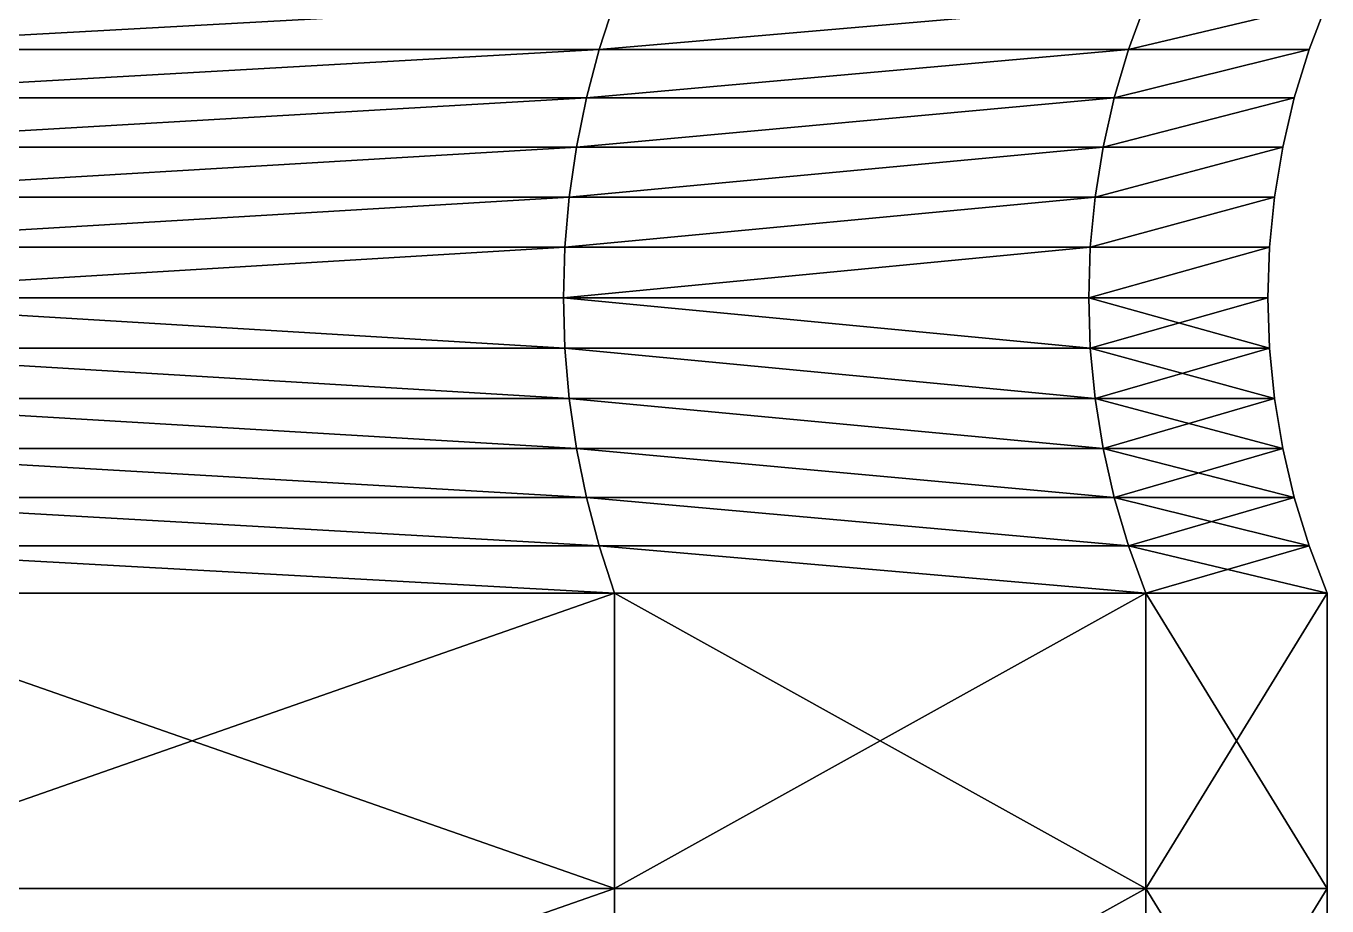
# Model space of a CAD drawing. Header units: millimetres. Extents: x 792 to 981, y 271 to 417.
# Drawn here: x 921.678 to 923.879, y 318.904 to 320.394 of the extents above; entities that cross this region are included whole.
import ezdxf

# ---------------------------------------------------------------- set-up
doc = ezdxf.new("R2010")
doc.units = ezdxf.units.MM

msp = doc.modelspace()

# ---------------------------------------------------------------- linework, layer by layer
at = {"extrusion": (-3.06162e-16, -1, -1.83697e-16)}
for p, q in [((922.6737, 320.434, 52), (922.6475, 320.3541, 52.0151)), ((922.6737, 320.434, 61), (922.6475, 320.3541, 60.9849)), ((923.5728, 320.434, 54.1706), (923.5436, 320.3541, 54.1785)), ((923.5728, 320.434, 58.8294), (923.5436, 320.3541, 58.8215)), ((923.8795, 320.434, 56.5), (923.8492, 320.3541, 56.5)), ((921.222, 320.3541, 50.1574), (922.6475, 320.3541, 52.0151)), ((922.6475, 320.3541, 60.9849), (921.222, 320.3541, 62.8426)), ((922.6475, 320.3541, 52.0151), (922.6259, 320.2723, 52.0276)), ((922.6475, 320.3541, 60.9849), (922.6259, 320.2723, 60.9724)), ((922.6475, 320.3541, 52.0151), (923.5436, 320.3541, 54.1785)), ((923.5436, 320.3541, 58.8215), (922.6475, 320.3541, 60.9849)), ((923.5436, 320.3541, 54.1785), (923.5194, 320.2723, 54.1849)), ((923.5436, 320.3541, 58.8215), (923.5194, 320.2723, 58.8151)), ((923.5436, 320.3541, 54.1785), (923.8492, 320.3541, 56.5)), ((923.8492, 320.3541, 56.5), (923.5436, 320.3541, 58.8215)), ((923.8492, 320.3541, 56.5), (923.8242, 320.2723, 56.5)), ((921.2044, 320.2723, 50.1751), (922.6259, 320.2723, 52.0276)), ((922.6259, 320.2723, 60.9724), (921.2044, 320.2723, 62.8249)), ((922.6259, 320.2723, 52.0276), (922.609, 320.189, 52.0374)), ((922.6259, 320.2723, 60.9724), (922.609, 320.189, 60.9626)), ((922.6259, 320.2723, 52.0276), (923.5194, 320.2723, 54.1849)), ((923.5194, 320.2723, 58.8151), (922.6259, 320.2723, 60.9724)), ((923.5194, 320.2723, 54.1849), (923.5006, 320.189, 54.19)), ((923.5194, 320.2723, 58.8151), (923.5006, 320.189, 58.81)), ((923.5194, 320.2723, 54.1849), (923.8242, 320.2723, 56.5)), ((923.8242, 320.2723, 56.5), (923.5194, 320.2723, 58.8151)), ((923.8242, 320.2723, 56.5), (923.8047, 320.189, 56.5)), ((921.1906, 320.189, 50.1889), (922.609, 320.189, 52.0374)), ((922.609, 320.189, 60.9626), (921.1906, 320.189, 62.8111)), ((922.609, 320.189, 52.0374), (922.5968, 320.1046, 52.0444)), ((922.609, 320.189, 60.9626), (922.5968, 320.1046, 60.9556)), ((922.609, 320.189, 52.0374), (923.5006, 320.189, 54.19)), ((923.5006, 320.189, 58.81), (922.609, 320.189, 60.9626)), ((923.5006, 320.189, 54.19), (923.4871, 320.1046, 54.1936)), ((923.5006, 320.189, 58.81), (923.4871, 320.1046, 58.8064)), ((923.5006, 320.189, 54.19), (923.8047, 320.189, 56.5)), ((923.8047, 320.189, 56.5), (923.5006, 320.189, 58.81)), ((923.8047, 320.189, 56.5), (923.7907, 320.1046, 56.5)), ((921.1807, 320.1046, 50.1988), (922.5968, 320.1046, 52.0444)), ((922.5968, 320.1046, 60.9556), (921.1807, 320.1046, 62.8012)), ((922.5968, 320.1046, 52.0444), (922.5895, 320.0195, 52.0486)), ((922.5968, 320.1046, 60.9556), (922.5895, 320.0195, 60.9514)), ((922.5968, 320.1046, 52.0444), (923.4871, 320.1046, 54.1936)), ((923.4871, 320.1046, 58.8064), (922.5968, 320.1046, 60.9556)), ((923.4871, 320.1046, 54.1936), (923.4789, 320.0195, 54.1958)), ((923.4871, 320.1046, 58.8064), (923.4789, 320.0195, 58.8042)), ((923.4871, 320.1046, 54.1936), (923.7907, 320.1046, 56.5)), ((923.7907, 320.1046, 56.5), (923.4871, 320.1046, 58.8064)), ((923.7907, 320.1046, 56.5), (923.7823, 320.0195, 56.5)), ((921.1747, 320.0195, 50.2048), (922.5895, 320.0195, 52.0486)), ((922.5895, 320.0195, 60.9514), (921.1747, 320.0195, 62.7952)), ((922.5895, 320.0195, 52.0486), (922.5871, 319.934, 52.05)), ((922.5895, 320.0195, 60.9514), (922.5871, 319.934, 60.95)), ((922.5895, 320.0195, 52.0486), (923.4789, 320.0195, 54.1958)), ((923.4789, 320.0195, 58.8042), (922.5895, 320.0195, 60.9514)), ((923.4789, 320.0195, 54.1958), (923.4762, 319.934, 54.1965)), ((923.4789, 320.0195, 58.8042), (923.4762, 319.934, 58.8035)), ((923.4789, 320.0195, 54.1958), (923.7823, 320.0195, 56.5)), ((923.7823, 320.0195, 56.5), (923.4789, 320.0195, 58.8042)), ((923.7823, 320.0195, 56.5), (923.7795, 319.934, 56.5)), ((921.1727, 319.934, 50.2067), (922.5871, 319.934, 52.05)), ((922.5871, 319.934, 60.95), (921.1727, 319.934, 62.7933)), ((922.5871, 319.934, 52.05), (922.5895, 319.8486, 52.0486)), ((922.5871, 319.934, 52.05), (923.4762, 319.934, 54.1965)), ((923.4762, 319.934, 58.8035), (922.5871, 319.934, 60.95)), ((922.5871, 319.934, 60.95), (922.5895, 319.8486, 60.9514)), ((923.4762, 319.934, 54.1965), (923.4789, 319.8486, 54.1958)), ((923.4762, 319.934, 54.1965), (923.7795, 319.934, 56.5)), ((923.7795, 319.934, 56.5), (923.4762, 319.934, 58.8035)), ((923.4762, 319.934, 58.8035), (923.4789, 319.8486, 58.8042)), ((923.7795, 319.934, 56.5), (923.7823, 319.8486, 56.5)), ((921.1747, 319.8486, 50.2048), (922.5895, 319.8486, 52.0486)), ((922.5895, 319.8486, 60.9514), (921.1747, 319.8486, 62.7952)), ((922.5895, 319.8486, 52.0486), (922.5968, 319.7635, 52.0444)), ((922.5895, 319.8486, 52.0486), (923.4789, 319.8486, 54.1958)), ((923.4789, 319.8486, 58.8042), (922.5895, 319.8486, 60.9514)), ((922.5895, 319.8486, 60.9514), (922.5968, 319.7635, 60.9556)), ((923.4789, 319.8486, 54.1958), (923.4871, 319.7635, 54.1936)), ((923.4789, 319.8486, 54.1958), (923.7823, 319.8486, 56.5)), ((923.7823, 319.8486, 56.5), (923.4789, 319.8486, 58.8042)), ((923.4789, 319.8486, 58.8042), (923.4871, 319.7635, 58.8064)), ((923.7823, 319.8486, 56.5), (923.7907, 319.7635, 56.5)), ((921.1807, 319.7635, 50.1988), (922.5968, 319.7635, 52.0444)), ((922.5968, 319.7635, 60.9556), (921.1807, 319.7635, 62.8012)), ((922.5968, 319.7635, 52.0444), (922.609, 319.6791, 52.0374)), ((922.5968, 319.7635, 52.0444), (923.4871, 319.7635, 54.1936)), ((923.4871, 319.7635, 58.8064), (922.5968, 319.7635, 60.9556)), ((922.5968, 319.7635, 60.9556), (922.609, 319.6791, 60.9626)), ((923.4871, 319.7635, 54.1936), (923.5006, 319.6791, 54.19)), ((923.4871, 319.7635, 54.1936), (923.7907, 319.7635, 56.5)), ((923.7907, 319.7635, 56.5), (923.4871, 319.7635, 58.8064)), ((923.4871, 319.7635, 58.8064), (923.5006, 319.6791, 58.81)), ((923.7907, 319.7635, 56.5), (923.8047, 319.6791, 56.5)), ((921.1906, 319.6791, 50.1889), (922.609, 319.6791, 52.0374)), ((922.609, 319.6791, 60.9626), (921.1906, 319.6791, 62.8111)), ((922.609, 319.6791, 52.0374), (922.6259, 319.5958, 52.0276)), ((922.609, 319.6791, 52.0374), (923.5006, 319.6791, 54.19)), ((923.5006, 319.6791, 58.81), (922.609, 319.6791, 60.9626)), ((922.609, 319.6791, 60.9626), (922.6259, 319.5958, 60.9724)), ((923.5006, 319.6791, 54.19), (923.5194, 319.5958, 54.1849)), ((923.5006, 319.6791, 54.19), (923.8047, 319.6791, 56.5)), ((923.8047, 319.6791, 56.5), (923.5006, 319.6791, 58.81)), ((923.5006, 319.6791, 58.81), (923.5194, 319.5958, 58.8151)), ((923.8047, 319.6791, 56.5), (923.8242, 319.5958, 56.5)), ((921.2044, 319.5958, 50.1751), (922.6259, 319.5958, 52.0276)), ((922.6259, 319.5958, 60.9724), (921.2044, 319.5958, 62.8249)), ((922.6259, 319.5958, 52.0276), (922.6475, 319.514, 52.0151)), ((922.6259, 319.5958, 52.0276), (923.5194, 319.5958, 54.1849)), ((923.5194, 319.5958, 58.8151), (922.6259, 319.5958, 60.9724)), ((922.6259, 319.5958, 60.9724), (922.6475, 319.514, 60.9849)), ((923.5194, 319.5958, 54.1849), (923.5436, 319.514, 54.1785)), ((923.5194, 319.5958, 54.1849), (923.8242, 319.5958, 56.5)), ((923.8242, 319.5958, 56.5), (923.5194, 319.5958, 58.8151)), ((923.5194, 319.5958, 58.8151), (923.5436, 319.514, 58.8215)), ((923.8242, 319.5958, 56.5), (923.8492, 319.514, 56.5)), ((921.222, 319.514, 50.1574), (922.6475, 319.514, 52.0151)), ((922.6475, 319.514, 60.9849), (921.222, 319.514, 62.8426)), ((922.6475, 319.514, 52.0151), (922.6737, 319.434, 52)), ((922.6475, 319.514, 52.0151), (923.5436, 319.514, 54.1785)), ((923.5436, 319.514, 58.8215), (922.6475, 319.514, 60.9849)), ((922.6475, 319.514, 60.9849), (922.6737, 319.434, 61)), ((923.5436, 319.514, 54.1785), (923.5728, 319.434, 54.1706)), ((923.5436, 319.514, 54.1785), (923.8492, 319.514, 56.5)), ((923.8492, 319.514, 56.5), (923.5436, 319.514, 58.8215)), ((923.5436, 319.514, 58.8215), (923.5728, 319.434, 58.8294)), ((923.8492, 319.514, 56.5), (923.8795, 319.434, 56.5)), ((921.2434, 319.434, 50.136), (922.6737, 319.434, 52)), ((922.6737, 319.434, 61), (921.2434, 319.434, 62.864)), ((922.6737, 319.434, 52), (923.5728, 319.434, 54.1706)), ((923.5728, 319.434, 58.8294), (922.6737, 319.434, 61)), ((922.6737, 319.434, 52), (922.6737, 318.934, 52)), ((922.6737, 319.434, 61), (922.6737, 318.934, 61)), ((923.5728, 319.434, 54.1706), (923.8795, 319.434, 56.5)), ((923.8795, 319.434, 56.5), (923.5728, 319.434, 58.8294)), ((923.5728, 319.434, 54.1706), (923.5728, 318.934, 54.1706)), ((923.5728, 319.434, 58.8294), (923.5728, 318.934, 58.8294)), ((923.8795, 319.434, 56.5), (923.8795, 318.934, 56.5)), ((921.2434, 318.934, 62.864), (922.6737, 318.934, 61)), ((922.6737, 318.934, 52), (921.2434, 318.934, 50.136)), ((922.6737, 318.934, 61), (922.6737, 318.434, 61)), ((922.6737, 318.934, 61), (923.5728, 318.934, 58.8294)), ((922.6737, 318.934, 52), (922.6737, 318.434, 52)), ((923.5728, 318.934, 54.1706), (922.6737, 318.934, 52)), ((923.5728, 318.934, 54.1706), (923.5728, 318.434, 54.1706)), ((923.8795, 318.934, 56.5), (923.5728, 318.934, 54.1706)), ((923.5728, 318.934, 58.8294), (923.5728, 318.434, 58.8294)), ((923.5728, 318.934, 58.8294), (923.8795, 318.934, 56.5)), ((923.8795, 318.934, 56.5), (923.8795, 318.434, 56.5))]:
    msp.add_line(p, q, dxfattribs=at)

# ---------------------------------------------------------------- meshes
at = {"color": 160, "true_color": 0x3232ff}
mesh = msp.add_polyface(dxfattribs=at)
corners = [(921.222, 320.3541, 50.1574), (922.6737, 320.434, 52), (922.6475, 320.3541, 52.0151), (921.2434, 320.434, 50.136)]
mesh.append_faces([[corners[k] for k in face] for face in [(0, 1, 2), (1, 0, 3)]], dxfattribs={"vtx0": -1, "color": 160})
mesh = msp.add_polyface(dxfattribs=at)
corners = [(921.222, 320.3541, 62.8426), (922.6737, 320.434, 61), (921.2434, 320.434, 62.864), (922.6475, 320.3541, 60.9849)]
mesh.append_faces([[corners[k] for k in face] for face in [(0, 1, 2), (1, 0, 3)]], dxfattribs={"vtx0": -1, "color": 160})
mesh = msp.add_polyface(dxfattribs=at)
corners = [(922.6475, 320.3541, 52.0151), (923.5728, 320.434, 54.1706), (923.5436, 320.3541, 54.1785), (922.6737, 320.434, 52)]
mesh.append_faces([[corners[k] for k in face] for face in [(0, 1, 2), (1, 0, 3)]], dxfattribs={"vtx0": -1, "color": 160})
mesh = msp.add_polyface(dxfattribs=at)
corners = [(922.6475, 320.3541, 60.9849), (923.5728, 320.434, 58.8294), (922.6737, 320.434, 61), (923.5436, 320.3541, 58.8215)]
mesh.append_faces([[corners[k] for k in face] for face in [(0, 1, 2), (1, 0, 3)]], dxfattribs={"vtx0": -1, "color": 160})
mesh = msp.add_polyface(dxfattribs=at)
corners = [(923.5436, 320.3541, 54.1785), (923.8795, 320.434, 56.5), (923.8492, 320.3541, 56.5), (923.5728, 320.434, 54.1706)]
mesh.append_faces([[corners[k] for k in face] for face in [(0, 1, 2), (1, 0, 3)]], dxfattribs={"vtx0": -1, "color": 160})
mesh = msp.add_polyface(dxfattribs=at)
corners = [(923.5436, 320.3541, 58.8215), (923.8795, 320.434, 56.5), (923.5728, 320.434, 58.8294), (923.8492, 320.3541, 56.5)]
mesh.append_faces([[corners[k] for k in face] for face in [(0, 1, 2), (1, 0, 3)]], dxfattribs={"vtx0": -1, "color": 160})
mesh = msp.add_polyface(dxfattribs=at)
corners = [(921.2044, 320.2723, 50.1751), (922.6475, 320.3541, 52.0151), (922.6259, 320.2723, 52.0276), (921.222, 320.3541, 50.1574)]
mesh.append_faces([[corners[k] for k in face] for face in [(0, 1, 2), (1, 0, 3)]], dxfattribs={"vtx0": -1, "color": 160})
mesh = msp.add_polyface(dxfattribs=at)
corners = [(921.2044, 320.2723, 62.8249), (922.6475, 320.3541, 60.9849), (921.222, 320.3541, 62.8426), (922.6259, 320.2723, 60.9724)]
mesh.append_faces([[corners[k] for k in face] for face in [(0, 1, 2), (1, 0, 3)]], dxfattribs={"vtx0": -1, "color": 160})
mesh = msp.add_polyface(dxfattribs=at)
corners = [(922.6259, 320.2723, 52.0276), (923.5436, 320.3541, 54.1785), (923.5194, 320.2723, 54.1849), (922.6475, 320.3541, 52.0151)]
mesh.append_faces([[corners[k] for k in face] for face in [(0, 1, 2), (1, 0, 3)]], dxfattribs={"vtx0": -1, "color": 160})
mesh = msp.add_polyface(dxfattribs=at)
corners = [(922.6259, 320.2723, 60.9724), (923.5436, 320.3541, 58.8215), (922.6475, 320.3541, 60.9849), (923.5194, 320.2723, 58.8151)]
mesh.append_faces([[corners[k] for k in face] for face in [(0, 1, 2), (1, 0, 3)]], dxfattribs={"vtx0": -1, "color": 160})
mesh = msp.add_polyface(dxfattribs=at)
corners = [(923.5194, 320.2723, 54.1849), (923.8492, 320.3541, 56.5), (923.8242, 320.2723, 56.5), (923.5436, 320.3541, 54.1785)]
mesh.append_faces([[corners[k] for k in face] for face in [(0, 1, 2), (1, 0, 3)]], dxfattribs={"vtx0": -1, "color": 160})
mesh = msp.add_polyface(dxfattribs=at)
corners = [(923.5194, 320.2723, 58.8151), (923.8492, 320.3541, 56.5), (923.5436, 320.3541, 58.8215), (923.8242, 320.2723, 56.5)]
mesh.append_faces([[corners[k] for k in face] for face in [(0, 1, 2), (1, 0, 3)]], dxfattribs={"vtx0": -1, "color": 160})
mesh = msp.add_polyface(dxfattribs=at)
corners = [(921.1906, 320.189, 50.1889), (922.6259, 320.2723, 52.0276), (922.609, 320.189, 52.0374), (921.2044, 320.2723, 50.1751)]
mesh.append_faces([[corners[k] for k in face] for face in [(0, 1, 2), (1, 0, 3)]], dxfattribs={"vtx0": -1, "color": 160})
mesh = msp.add_polyface(dxfattribs=at)
corners = [(921.1906, 320.189, 62.8111), (922.6259, 320.2723, 60.9724), (921.2044, 320.2723, 62.8249), (922.609, 320.189, 60.9626)]
mesh.append_faces([[corners[k] for k in face] for face in [(0, 1, 2), (1, 0, 3)]], dxfattribs={"vtx0": -1, "color": 160})
mesh = msp.add_polyface(dxfattribs=at)
corners = [(922.609, 320.189, 52.0374), (923.5194, 320.2723, 54.1849), (923.5006, 320.189, 54.19), (922.6259, 320.2723, 52.0276)]
mesh.append_faces([[corners[k] for k in face] for face in [(0, 1, 2), (1, 0, 3)]], dxfattribs={"vtx0": -1, "color": 160})
mesh = msp.add_polyface(dxfattribs=at)
corners = [(922.609, 320.189, 60.9626), (923.5194, 320.2723, 58.8151), (922.6259, 320.2723, 60.9724), (923.5006, 320.189, 58.81)]
mesh.append_faces([[corners[k] for k in face] for face in [(0, 1, 2), (1, 0, 3)]], dxfattribs={"vtx0": -1, "color": 160})
mesh = msp.add_polyface(dxfattribs=at)
corners = [(923.5006, 320.189, 54.19), (923.8242, 320.2723, 56.5), (923.8047, 320.189, 56.5), (923.5194, 320.2723, 54.1849)]
mesh.append_faces([[corners[k] for k in face] for face in [(0, 1, 2), (1, 0, 3)]], dxfattribs={"vtx0": -1, "color": 160})
mesh = msp.add_polyface(dxfattribs=at)
corners = [(923.5006, 320.189, 58.81), (923.8242, 320.2723, 56.5), (923.5194, 320.2723, 58.8151), (923.8047, 320.189, 56.5)]
mesh.append_faces([[corners[k] for k in face] for face in [(0, 1, 2), (1, 0, 3)]], dxfattribs={"vtx0": -1, "color": 160})
mesh = msp.add_polyface(dxfattribs=at)
corners = [(921.1807, 320.1046, 50.1988), (922.609, 320.189, 52.0374), (922.5968, 320.1046, 52.0444), (921.1906, 320.189, 50.1889)]
mesh.append_faces([[corners[k] for k in face] for face in [(0, 1, 2), (1, 0, 3)]], dxfattribs={"vtx0": -1, "color": 160})
mesh = msp.add_polyface(dxfattribs=at)
corners = [(921.1807, 320.1046, 62.8012), (922.609, 320.189, 60.9626), (921.1906, 320.189, 62.8111), (922.5968, 320.1046, 60.9556)]
mesh.append_faces([[corners[k] for k in face] for face in [(0, 1, 2), (1, 0, 3)]], dxfattribs={"vtx0": -1, "color": 160})
mesh = msp.add_polyface(dxfattribs=at)
corners = [(922.5968, 320.1046, 52.0444), (923.5006, 320.189, 54.19), (923.4871, 320.1046, 54.1936), (922.609, 320.189, 52.0374)]
mesh.append_faces([[corners[k] for k in face] for face in [(0, 1, 2), (1, 0, 3)]], dxfattribs={"vtx0": -1, "color": 160})
mesh = msp.add_polyface(dxfattribs=at)
corners = [(922.5968, 320.1046, 60.9556), (923.5006, 320.189, 58.81), (922.609, 320.189, 60.9626), (923.4871, 320.1046, 58.8064)]
mesh.append_faces([[corners[k] for k in face] for face in [(0, 1, 2), (1, 0, 3)]], dxfattribs={"vtx0": -1, "color": 160})
mesh = msp.add_polyface(dxfattribs=at)
corners = [(923.4871, 320.1046, 54.1936), (923.8047, 320.189, 56.5), (923.7907, 320.1046, 56.5), (923.5006, 320.189, 54.19)]
mesh.append_faces([[corners[k] for k in face] for face in [(0, 1, 2), (1, 0, 3)]], dxfattribs={"vtx0": -1, "color": 160})
mesh = msp.add_polyface(dxfattribs=at)
corners = [(923.4871, 320.1046, 58.8064), (923.8047, 320.189, 56.5), (923.5006, 320.189, 58.81), (923.7907, 320.1046, 56.5)]
mesh.append_faces([[corners[k] for k in face] for face in [(0, 1, 2), (1, 0, 3)]], dxfattribs={"vtx0": -1, "color": 160})
mesh = msp.add_polyface(dxfattribs=at)
corners = [(921.1747, 320.0195, 50.2048), (922.5968, 320.1046, 52.0444), (922.5895, 320.0195, 52.0486), (921.1807, 320.1046, 50.1988)]
mesh.append_faces([[corners[k] for k in face] for face in [(0, 1, 2), (1, 0, 3)]], dxfattribs={"vtx0": -1, "color": 160})
mesh = msp.add_polyface(dxfattribs=at)
corners = [(921.1747, 320.0195, 62.7952), (922.5968, 320.1046, 60.9556), (921.1807, 320.1046, 62.8012), (922.5895, 320.0195, 60.9514)]
mesh.append_faces([[corners[k] for k in face] for face in [(0, 1, 2), (1, 0, 3)]], dxfattribs={"vtx0": -1, "color": 160})
mesh = msp.add_polyface(dxfattribs=at)
corners = [(922.5895, 320.0195, 52.0486), (923.4871, 320.1046, 54.1936), (923.4789, 320.0195, 54.1958), (922.5968, 320.1046, 52.0444)]
mesh.append_faces([[corners[k] for k in face] for face in [(0, 1, 2), (1, 0, 3)]], dxfattribs={"vtx0": -1, "color": 160})
mesh = msp.add_polyface(dxfattribs=at)
corners = [(922.5895, 320.0195, 60.9514), (923.4871, 320.1046, 58.8064), (922.5968, 320.1046, 60.9556), (923.4789, 320.0195, 58.8042)]
mesh.append_faces([[corners[k] for k in face] for face in [(0, 1, 2), (1, 0, 3)]], dxfattribs={"vtx0": -1, "color": 160})
mesh = msp.add_polyface(dxfattribs=at)
corners = [(923.4789, 320.0195, 54.1958), (923.7907, 320.1046, 56.5), (923.7823, 320.0195, 56.5), (923.4871, 320.1046, 54.1936)]
mesh.append_faces([[corners[k] for k in face] for face in [(0, 1, 2), (1, 0, 3)]], dxfattribs={"vtx0": -1, "color": 160})
mesh = msp.add_polyface(dxfattribs=at)
corners = [(923.4789, 320.0195, 58.8042), (923.7907, 320.1046, 56.5), (923.4871, 320.1046, 58.8064), (923.7823, 320.0195, 56.5)]
mesh.append_faces([[corners[k] for k in face] for face in [(0, 1, 2), (1, 0, 3)]], dxfattribs={"vtx0": -1, "color": 160})
mesh = msp.add_polyface(dxfattribs=at)
corners = [(921.1727, 319.934, 50.2067), (922.5895, 320.0195, 52.0486), (922.5871, 319.934, 52.05), (921.1747, 320.0195, 50.2048)]
mesh.append_faces([[corners[k] for k in face] for face in [(0, 1, 2), (1, 0, 3)]], dxfattribs={"vtx0": -1, "color": 160})
mesh = msp.add_polyface(dxfattribs=at)
corners = [(921.1727, 319.934, 62.7933), (922.5895, 320.0195, 60.9514), (921.1747, 320.0195, 62.7952), (922.5871, 319.934, 60.95)]
mesh.append_faces([[corners[k] for k in face] for face in [(0, 1, 2), (1, 0, 3)]], dxfattribs={"vtx0": -1, "color": 160})
mesh = msp.add_polyface(dxfattribs=at)
corners = [(922.5871, 319.934, 52.05), (923.4789, 320.0195, 54.1958), (923.4762, 319.934, 54.1965), (922.5895, 320.0195, 52.0486)]
mesh.append_faces([[corners[k] for k in face] for face in [(0, 1, 2), (1, 0, 3)]], dxfattribs={"vtx0": -1, "color": 160})
mesh = msp.add_polyface(dxfattribs=at)
corners = [(922.5871, 319.934, 60.95), (923.4789, 320.0195, 58.8042), (922.5895, 320.0195, 60.9514), (923.4762, 319.934, 58.8035)]
mesh.append_faces([[corners[k] for k in face] for face in [(0, 1, 2), (1, 0, 3)]], dxfattribs={"vtx0": -1, "color": 160})
mesh = msp.add_polyface(dxfattribs=at)
corners = [(923.4762, 319.934, 54.1965), (923.7823, 320.0195, 56.5), (923.7795, 319.934, 56.5), (923.4789, 320.0195, 54.1958)]
mesh.append_faces([[corners[k] for k in face] for face in [(0, 1, 2), (1, 0, 3)]], dxfattribs={"vtx0": -1, "color": 160})
mesh = msp.add_polyface(dxfattribs=at)
corners = [(923.4762, 319.934, 58.8035), (923.7823, 320.0195, 56.5), (923.4789, 320.0195, 58.8042), (923.7795, 319.934, 56.5)]
mesh.append_faces([[corners[k] for k in face] for face in [(0, 1, 2), (1, 0, 3)]], dxfattribs={"vtx0": -1, "color": 160})
mesh = msp.add_polyface(dxfattribs=at)
corners = [(922.5895, 319.8486, 52.0486), (921.1727, 319.934, 50.2067), (922.5871, 319.934, 52.05), (921.1747, 319.8486, 50.2048)]
mesh.append_faces([[corners[k] for k in face] for face in [(0, 1, 2), (1, 0, 3)]], dxfattribs={"vtx0": -1, "color": 160})
mesh = msp.add_polyface(dxfattribs=at)
corners = [(922.5895, 319.8486, 60.9514), (921.1727, 319.934, 62.7933), (921.1747, 319.8486, 62.7952), (922.5871, 319.934, 60.95)]
mesh.append_faces([[corners[k] for k in face] for face in [(0, 1, 2), (1, 0, 3)]], dxfattribs={"vtx0": -1, "color": 160})
mesh = msp.add_polyface(dxfattribs=at)
corners = [(923.4789, 319.8486, 54.1958), (922.5871, 319.934, 52.05), (923.4762, 319.934, 54.1965), (922.5895, 319.8486, 52.0486)]
mesh.append_faces([[corners[k] for k in face] for face in [(0, 1, 2), (1, 0, 3)]], dxfattribs={"vtx0": -1, "color": 160})
mesh = msp.add_polyface(dxfattribs=at)
corners = [(923.4789, 319.8486, 58.8042), (922.5871, 319.934, 60.95), (922.5895, 319.8486, 60.9514), (923.4762, 319.934, 58.8035)]
mesh.append_faces([[corners[k] for k in face] for face in [(0, 1, 2), (1, 0, 3)]], dxfattribs={"vtx0": -1, "color": 160})
mesh = msp.add_polyface(dxfattribs=at)
corners = [(923.4789, 319.8486, 54.1958), (923.7795, 319.934, 56.5), (923.7823, 319.8486, 56.5), (923.4762, 319.934, 54.1965)]
mesh.append_faces([[corners[k] for k in face] for face in [(0, 1, 2), (1, 0, 3)]], dxfattribs={"vtx0": -1, "color": 160})
mesh = msp.add_polyface(dxfattribs=at)
corners = [(923.7823, 319.8486, 56.5), (923.4762, 319.934, 58.8035), (923.4789, 319.8486, 58.8042), (923.7795, 319.934, 56.5)]
mesh.append_faces([[corners[k] for k in face] for face in [(0, 1, 2), (1, 0, 3)]], dxfattribs={"vtx0": -1, "color": 160})
mesh = msp.add_polyface(dxfattribs=at)
corners = [(922.5968, 319.7635, 52.0444), (921.1747, 319.8486, 50.2048), (922.5895, 319.8486, 52.0486), (921.1807, 319.7635, 50.1988)]
mesh.append_faces([[corners[k] for k in face] for face in [(0, 1, 2), (1, 0, 3)]], dxfattribs={"vtx0": -1, "color": 160})
mesh = msp.add_polyface(dxfattribs=at)
corners = [(922.5968, 319.7635, 60.9556), (921.1747, 319.8486, 62.7952), (921.1807, 319.7635, 62.8012), (922.5895, 319.8486, 60.9514)]
mesh.append_faces([[corners[k] for k in face] for face in [(0, 1, 2), (1, 0, 3)]], dxfattribs={"vtx0": -1, "color": 160})
mesh = msp.add_polyface(dxfattribs=at)
corners = [(923.4871, 319.7635, 54.1936), (922.5895, 319.8486, 52.0486), (923.4789, 319.8486, 54.1958), (922.5968, 319.7635, 52.0444)]
mesh.append_faces([[corners[k] for k in face] for face in [(0, 1, 2), (1, 0, 3)]], dxfattribs={"vtx0": -1, "color": 160})
mesh = msp.add_polyface(dxfattribs=at)
corners = [(923.4871, 319.7635, 58.8064), (922.5895, 319.8486, 60.9514), (922.5968, 319.7635, 60.9556), (923.4789, 319.8486, 58.8042)]
mesh.append_faces([[corners[k] for k in face] for face in [(0, 1, 2), (1, 0, 3)]], dxfattribs={"vtx0": -1, "color": 160})
mesh = msp.add_polyface(dxfattribs=at)
corners = [(923.4871, 319.7635, 54.1936), (923.7823, 319.8486, 56.5), (923.7907, 319.7635, 56.5), (923.4789, 319.8486, 54.1958)]
mesh.append_faces([[corners[k] for k in face] for face in [(0, 1, 2), (1, 0, 3)]], dxfattribs={"vtx0": -1, "color": 160})
mesh = msp.add_polyface(dxfattribs=at)
corners = [(923.7907, 319.7635, 56.5), (923.4789, 319.8486, 58.8042), (923.4871, 319.7635, 58.8064), (923.7823, 319.8486, 56.5)]
mesh.append_faces([[corners[k] for k in face] for face in [(0, 1, 2), (1, 0, 3)]], dxfattribs={"vtx0": -1, "color": 160})
mesh = msp.add_polyface(dxfattribs=at)
corners = [(922.609, 319.6791, 52.0374), (921.1807, 319.7635, 50.1988), (922.5968, 319.7635, 52.0444), (921.1906, 319.6791, 50.1889)]
mesh.append_faces([[corners[k] for k in face] for face in [(0, 1, 2), (1, 0, 3)]], dxfattribs={"vtx0": -1, "color": 160})
mesh = msp.add_polyface(dxfattribs=at)
corners = [(922.609, 319.6791, 60.9626), (921.1807, 319.7635, 62.8012), (921.1906, 319.6791, 62.8111), (922.5968, 319.7635, 60.9556)]
mesh.append_faces([[corners[k] for k in face] for face in [(0, 1, 2), (1, 0, 3)]], dxfattribs={"vtx0": -1, "color": 160})
mesh = msp.add_polyface(dxfattribs=at)
corners = [(923.5006, 319.6791, 54.19), (922.5968, 319.7635, 52.0444), (923.4871, 319.7635, 54.1936), (922.609, 319.6791, 52.0374)]
mesh.append_faces([[corners[k] for k in face] for face in [(0, 1, 2), (1, 0, 3)]], dxfattribs={"vtx0": -1, "color": 160})
mesh = msp.add_polyface(dxfattribs=at)
corners = [(923.5006, 319.6791, 58.81), (922.5968, 319.7635, 60.9556), (922.609, 319.6791, 60.9626), (923.4871, 319.7635, 58.8064)]
mesh.append_faces([[corners[k] for k in face] for face in [(0, 1, 2), (1, 0, 3)]], dxfattribs={"vtx0": -1, "color": 160})
mesh = msp.add_polyface(dxfattribs=at)
corners = [(923.5006, 319.6791, 54.19), (923.7907, 319.7635, 56.5), (923.8047, 319.6791, 56.5), (923.4871, 319.7635, 54.1936)]
mesh.append_faces([[corners[k] for k in face] for face in [(0, 1, 2), (1, 0, 3)]], dxfattribs={"vtx0": -1, "color": 160})
mesh = msp.add_polyface(dxfattribs=at)
corners = [(923.8047, 319.6791, 56.5), (923.4871, 319.7635, 58.8064), (923.5006, 319.6791, 58.81), (923.7907, 319.7635, 56.5)]
mesh.append_faces([[corners[k] for k in face] for face in [(0, 1, 2), (1, 0, 3)]], dxfattribs={"vtx0": -1, "color": 160})
mesh = msp.add_polyface(dxfattribs=at)
corners = [(922.6259, 319.5958, 52.0276), (921.1906, 319.6791, 50.1889), (922.609, 319.6791, 52.0374), (921.2044, 319.5958, 50.1751)]
mesh.append_faces([[corners[k] for k in face] for face in [(0, 1, 2), (1, 0, 3)]], dxfattribs={"vtx0": -1, "color": 160})
mesh = msp.add_polyface(dxfattribs=at)
corners = [(922.6259, 319.5958, 60.9724), (921.1906, 319.6791, 62.8111), (921.2044, 319.5958, 62.8249), (922.609, 319.6791, 60.9626)]
mesh.append_faces([[corners[k] for k in face] for face in [(0, 1, 2), (1, 0, 3)]], dxfattribs={"vtx0": -1, "color": 160})
mesh = msp.add_polyface(dxfattribs=at)
corners = [(923.5194, 319.5958, 54.1849), (922.609, 319.6791, 52.0374), (923.5006, 319.6791, 54.19), (922.6259, 319.5958, 52.0276)]
mesh.append_faces([[corners[k] for k in face] for face in [(0, 1, 2), (1, 0, 3)]], dxfattribs={"vtx0": -1, "color": 160})
mesh = msp.add_polyface(dxfattribs=at)
corners = [(923.5194, 319.5958, 58.8151), (922.609, 319.6791, 60.9626), (922.6259, 319.5958, 60.9724), (923.5006, 319.6791, 58.81)]
mesh.append_faces([[corners[k] for k in face] for face in [(0, 1, 2), (1, 0, 3)]], dxfattribs={"vtx0": -1, "color": 160})
mesh = msp.add_polyface(dxfattribs=at)
corners = [(923.5194, 319.5958, 54.1849), (923.8047, 319.6791, 56.5), (923.8242, 319.5958, 56.5), (923.5006, 319.6791, 54.19)]
mesh.append_faces([[corners[k] for k in face] for face in [(0, 1, 2), (1, 0, 3)]], dxfattribs={"vtx0": -1, "color": 160})
mesh = msp.add_polyface(dxfattribs=at)
corners = [(923.8242, 319.5958, 56.5), (923.5006, 319.6791, 58.81), (923.5194, 319.5958, 58.8151), (923.8047, 319.6791, 56.5)]
mesh.append_faces([[corners[k] for k in face] for face in [(0, 1, 2), (1, 0, 3)]], dxfattribs={"vtx0": -1, "color": 160})
mesh = msp.add_polyface(dxfattribs=at)
corners = [(922.6475, 319.514, 52.0151), (921.2044, 319.5958, 50.1751), (922.6259, 319.5958, 52.0276), (921.222, 319.514, 50.1574)]
mesh.append_faces([[corners[k] for k in face] for face in [(0, 1, 2), (1, 0, 3)]], dxfattribs={"vtx0": -1, "color": 160})
mesh = msp.add_polyface(dxfattribs=at)
corners = [(922.6475, 319.514, 60.9849), (921.2044, 319.5958, 62.8249), (921.222, 319.514, 62.8426), (922.6259, 319.5958, 60.9724)]
mesh.append_faces([[corners[k] for k in face] for face in [(0, 1, 2), (1, 0, 3)]], dxfattribs={"vtx0": -1, "color": 160})
mesh = msp.add_polyface(dxfattribs=at)
corners = [(923.5436, 319.514, 54.1785), (922.6259, 319.5958, 52.0276), (923.5194, 319.5958, 54.1849), (922.6475, 319.514, 52.0151)]
mesh.append_faces([[corners[k] for k in face] for face in [(0, 1, 2), (1, 0, 3)]], dxfattribs={"vtx0": -1, "color": 160})
mesh = msp.add_polyface(dxfattribs=at)
corners = [(923.5436, 319.514, 58.8215), (922.6259, 319.5958, 60.9724), (922.6475, 319.514, 60.9849), (923.5194, 319.5958, 58.8151)]
mesh.append_faces([[corners[k] for k in face] for face in [(0, 1, 2), (1, 0, 3)]], dxfattribs={"vtx0": -1, "color": 160})
mesh = msp.add_polyface(dxfattribs=at)
corners = [(923.5436, 319.514, 54.1785), (923.8242, 319.5958, 56.5), (923.8492, 319.514, 56.5), (923.5194, 319.5958, 54.1849)]
mesh.append_faces([[corners[k] for k in face] for face in [(0, 1, 2), (1, 0, 3)]], dxfattribs={"vtx0": -1, "color": 160})
mesh = msp.add_polyface(dxfattribs=at)
corners = [(923.8492, 319.514, 56.5), (923.5194, 319.5958, 58.8151), (923.5436, 319.514, 58.8215), (923.8242, 319.5958, 56.5)]
mesh.append_faces([[corners[k] for k in face] for face in [(0, 1, 2), (1, 0, 3)]], dxfattribs={"vtx0": -1, "color": 160})
mesh = msp.add_polyface(dxfattribs=at)
corners = [(922.6737, 319.434, 52), (921.222, 319.514, 50.1574), (922.6475, 319.514, 52.0151), (921.2434, 319.434, 50.136)]
mesh.append_faces([[corners[k] for k in face] for face in [(0, 1, 2), (1, 0, 3)]], dxfattribs={"vtx0": -1, "color": 160})
mesh = msp.add_polyface(dxfattribs=at)
corners = [(922.6737, 319.434, 61), (921.222, 319.514, 62.8426), (921.2434, 319.434, 62.864), (922.6475, 319.514, 60.9849)]
mesh.append_faces([[corners[k] for k in face] for face in [(0, 1, 2), (1, 0, 3)]], dxfattribs={"vtx0": -1, "color": 160})
mesh = msp.add_polyface(dxfattribs=at)
corners = [(923.5728, 319.434, 54.1706), (922.6475, 319.514, 52.0151), (923.5436, 319.514, 54.1785), (922.6737, 319.434, 52)]
mesh.append_faces([[corners[k] for k in face] for face in [(0, 1, 2), (1, 0, 3)]], dxfattribs={"vtx0": -1, "color": 160})
mesh = msp.add_polyface(dxfattribs=at)
corners = [(923.5728, 319.434, 58.8294), (922.6475, 319.514, 60.9849), (922.6737, 319.434, 61), (923.5436, 319.514, 58.8215)]
mesh.append_faces([[corners[k] for k in face] for face in [(0, 1, 2), (1, 0, 3)]], dxfattribs={"vtx0": -1, "color": 160})
mesh = msp.add_polyface(dxfattribs=at)
corners = [(923.5728, 319.434, 54.1706), (923.8492, 319.514, 56.5), (923.8795, 319.434, 56.5), (923.5436, 319.514, 54.1785)]
mesh.append_faces([[corners[k] for k in face] for face in [(0, 1, 2), (1, 0, 3)]], dxfattribs={"vtx0": -1, "color": 160})
mesh = msp.add_polyface(dxfattribs=at)
corners = [(923.8795, 319.434, 56.5), (923.5436, 319.514, 58.8215), (923.5728, 319.434, 58.8294), (923.8492, 319.514, 56.5)]
mesh.append_faces([[corners[k] for k in face] for face in [(0, 1, 2), (1, 0, 3)]], dxfattribs={"vtx0": -1, "color": 160})
mesh = msp.add_polyface(dxfattribs=at)
corners = [(922.6737, 318.934, 61), (921.2434, 319.434, 62.864), (921.2434, 318.934, 62.864), (922.6737, 319.434, 61)]
mesh.append_faces([[corners[k] for k in face] for face in [(0, 1, 2), (1, 0, 3)]], dxfattribs={"vtx0": -1, "color": 160})
mesh = msp.add_polyface(dxfattribs=at)
corners = [(921.2434, 318.934, 50.136), (922.6737, 319.434, 52), (922.6737, 318.934, 52), (921.2434, 319.434, 50.136)]
mesh.append_faces([[corners[k] for k in face] for face in [(0, 1, 2), (1, 0, 3)]], dxfattribs={"vtx0": -1, "color": 160})
mesh = msp.add_polyface(dxfattribs=at)
corners = [(923.5728, 318.934, 58.8294), (922.6737, 319.434, 61), (922.6737, 318.934, 61), (923.5728, 319.434, 58.8294)]
mesh.append_faces([[corners[k] for k in face] for face in [(0, 1, 2), (1, 0, 3)]], dxfattribs={"vtx0": -1, "color": 160})
mesh = msp.add_polyface(dxfattribs=at)
corners = [(922.6737, 318.934, 52), (923.5728, 319.434, 54.1706), (923.5728, 318.934, 54.1706), (922.6737, 319.434, 52)]
mesh.append_faces([[corners[k] for k in face] for face in [(0, 1, 2), (1, 0, 3)]], dxfattribs={"vtx0": -1, "color": 160})
mesh = msp.add_polyface(dxfattribs=at)
corners = [(923.8795, 318.934, 56.5), (923.5728, 319.434, 58.8294), (923.5728, 318.934, 58.8294), (923.8795, 319.434, 56.5)]
mesh.append_faces([[corners[k] for k in face] for face in [(0, 1, 2), (1, 0, 3)]], dxfattribs={"vtx0": -1, "color": 160})
mesh = msp.add_polyface(dxfattribs=at)
corners = [(923.5728, 318.934, 54.1706), (923.8795, 319.434, 56.5), (923.8795, 318.934, 56.5), (923.5728, 319.434, 54.1706)]
mesh.append_faces([[corners[k] for k in face] for face in [(0, 1, 2), (1, 0, 3)]], dxfattribs={"vtx0": -1, "color": 160})
at = {"color": 9, "true_color": 0xc6c6c6}
mesh = msp.add_polyface(dxfattribs=at)
corners = [(923.5728, 318.934, 58.8294), (923.5728, 318.934, 54.1706), (923.8795, 318.934, 56.5), (922.6737, 318.934, 61), (922.6737, 318.934, 52), (921.2434, 318.934, 62.864), (921.2434, 318.934, 50.136), (919.3795, 318.934, 64.2942), (919.3795, 318.934, 48.7058), (919.1728, 318.934, 56.5), (919.0265, 318.934, 57.6112), (917.2088, 318.934, 65.1933), (918.5976, 318.934, 58.6466), (917.9153, 318.934, 59.5358), (917.0261, 318.934, 60.2181), (914.8795, 318.934, 65.5), (915.9907, 318.934, 60.647), (914.8795, 318.934, 60.7933), (912.5501, 318.934, 65.1933), (913.7683, 318.934, 60.647), (912.7328, 318.934, 60.2181), (911.8436, 318.934, 59.5358), (910.3795, 318.934, 64.2942), (911.1614, 318.934, 58.6466), (910.7325, 318.934, 57.6112), (910.5862, 318.934, 56.5), (919.0265, 318.934, 55.3888), (917.2088, 318.934, 47.8067), (918.5976, 318.934, 54.3534), (917.9153, 318.934, 53.4642), (917.0261, 318.934, 52.7819), (914.8795, 318.934, 47.5), (915.9907, 318.934, 52.353), (914.8795, 318.934, 52.2067), (913.7683, 318.934, 52.353), (912.5501, 318.934, 47.8067), (912.7328, 318.934, 52.7819), (911.8436, 318.934, 53.4642), (910.3795, 318.934, 48.7058), (911.1614, 318.934, 54.3534), (910.7325, 318.934, 55.3888), (908.5155, 318.934, 62.864), (908.5155, 318.934, 50.136), (907.0852, 318.934, 52), (907.0852, 318.934, 61), (906.1861, 318.934, 58.8294), (906.1861, 318.934, 54.1706), (905.8795, 318.934, 56.5)]
mesh.append_faces([[corners[k] for k in face] for face in [(0, 1, 2), (46, 45, 47)]], dxfattribs={"vtx0": -1, "color": 9})
mesh.append_faces([[corners[k] for k in face] for face in [(1, 3, 4), (4, 5, 6), (6, 7, 8), (9, 7, 10), (10, 11, 12), (12, 11, 13), (13, 11, 14), (14, 15, 16), (16, 15, 17), (17, 18, 19), (19, 18, 20), (20, 18, 21), (21, 22, 23), (23, 22, 24), (24, 22, 25), (8, 26, 27), (26, 8, 9), (27, 30, 31), (31, 34, 35), (35, 37, 38), (38, 41, 42), (42, 41, 43), (43, 45, 46)]], dxfattribs={"vtx0": -1, "vtx1": -1, "color": 9})
mesh.append_faces([[corners[k] for k in face] for face in [(8, 7, 9), (38, 25, 22)]], dxfattribs={"vtx0": -1, "vtx1": -1, "vtx2": -1, "color": 9})
mesh.append_faces([[corners[k] for k in face] for face in [(1, 0, 3), (4, 3, 5), (6, 5, 7), (10, 7, 11), (14, 11, 15), (17, 15, 18), (21, 18, 22), (27, 26, 28), (27, 28, 29), (27, 29, 30), (31, 30, 32), (31, 32, 33), (31, 33, 34), (35, 34, 36), (35, 36, 37), (38, 37, 39), (38, 39, 40), (38, 40, 25), (38, 22, 41), (43, 41, 44), (43, 44, 45)]], dxfattribs={"vtx0": -1, "vtx2": -1, "color": 9})
at = {"color": 160, "true_color": 0x3232ff}
mesh = msp.add_polyface(dxfattribs=at)
corners = [(921.2434, 318.434, 50.136), (922.6737, 318.934, 52), (922.6737, 318.434, 52), (921.2434, 318.934, 50.136)]
mesh.append_faces([[corners[k] for k in face] for face in [(0, 1, 2), (1, 0, 3)]], dxfattribs={"vtx0": -1, "color": 160})
mesh = msp.add_polyface(dxfattribs=at)
corners = [(922.6737, 318.434, 61), (921.2434, 318.934, 62.864), (921.2434, 318.434, 62.864), (922.6737, 318.934, 61)]
mesh.append_faces([[corners[k] for k in face] for face in [(0, 1, 2), (1, 0, 3)]], dxfattribs={"vtx0": -1, "color": 160})
mesh = msp.add_polyface(dxfattribs=at)
corners = [(922.6737, 318.434, 61), (923.5728, 318.934, 58.8294), (922.6737, 318.934, 61), (923.5728, 318.434, 58.8294)]
mesh.append_faces([[corners[k] for k in face] for face in [(0, 1, 2), (1, 0, 3)]], dxfattribs={"vtx0": -1, "color": 160})
mesh = msp.add_polyface(dxfattribs=at)
corners = [(922.6737, 318.434, 52), (923.5728, 318.934, 54.1706), (923.5728, 318.434, 54.1706), (922.6737, 318.934, 52)]
mesh.append_faces([[corners[k] for k in face] for face in [(0, 1, 2), (1, 0, 3)]], dxfattribs={"vtx0": -1, "color": 160})
mesh = msp.add_polyface(dxfattribs=at)
corners = [(923.5728, 318.434, 54.1706), (923.8795, 318.934, 56.5), (923.8795, 318.434, 56.5), (923.5728, 318.934, 54.1706)]
mesh.append_faces([[corners[k] for k in face] for face in [(0, 1, 2), (1, 0, 3)]], dxfattribs={"vtx0": -1, "color": 160})
mesh = msp.add_polyface(dxfattribs=at)
corners = [(923.8795, 318.434, 56.5), (923.5728, 318.934, 58.8294), (923.5728, 318.434, 58.8294), (923.8795, 318.934, 56.5)]
mesh.append_faces([[corners[k] for k in face] for face in [(0, 1, 2), (1, 0, 3)]], dxfattribs={"vtx0": -1, "color": 160})

doc.saveas('drawing.dxf')
